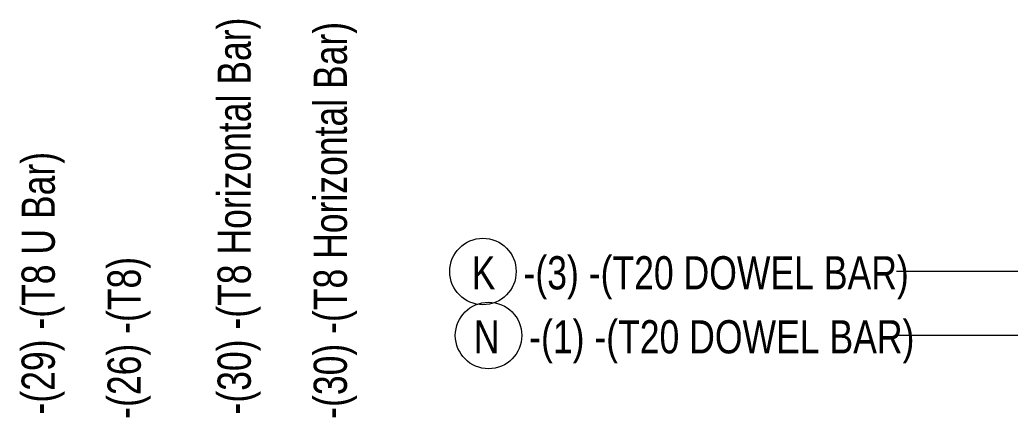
# Model space of a CAD drawing. Header units: millimetres. Extents: x 12983 to 23528, y -2876 to 5855.
# Drawn here: x 13112 to 16092, y 4043 to 5239 of the extents above; entities that cross this region are included whole.
import ezdxf

# ---------------------------------------------------------------- set-up
doc = ezdxf.new("R2010")
doc.units = ezdxf.units.MM
doc.layers.add('S-RBAR-IDEN', color=171, linetype='Continuous', lineweight=9)
doc.styles.add('Nirmala UI Semilight', font='NirmalaS.ttf', dxfattribs={"width": 0.8, "height": 100})

# ---------------------------------------------------------------- blocks, each defined once
blk = doc.blocks.new('M_Rebar Tag_rfa MARK - ARROW-794226-Elevation Front 1')
at = {"layer": 'S-RBAR-IDEN'}
blk.add_circle((14348.7, 3936.5), 100, dxfattribs=at)

msp = doc.modelspace()

# ---------------------------------------------------------------- linework, layer by layer
at = {"layer": 'S-RBAR-IDEN'}
for p, q in [((16596.17488, 4481.36485), (15749.35566, 4481.36485)), ((16270.4571, 4288.73606), (15749.35566, 4288.73606))]:
    msp.add_line(p, q, dxfattribs=at)

# ---------------------------------------------------------------- block references
for p in [(156.48, 544.82805), (173.44, 352.19926)]:
    msp.add_blockref('M_Rebar Tag_rfa MARK - ARROW-794226-Elevation Front 1', p, dxfattribs=at)

# ---------------------------------------------------------------- texts
at = {"layer": 'S-RBAR-IDEN', "char_height": 100, "attachment_point": 1, "rotation": 90, "style": 'Nirmala UI Semilight'}
for s, insert, width in [('-(30) -(T8 Horizontal Bar)', (13706.80649, 4050.83248), 1459.7126), ('-(30) -(T8 Horizontal Bar)', (13995.91482, 4037.95951), 1459.7126), ('-(29) -(T8 U Bar)', (13117.12169, 4050.83248), 944.0672), ('-(26) -(T8)', (13375.72706, 4037.95951), 584.9112)]:
    msp.add_mtext(s, dxfattribs=dict(at, insert=insert, width=width))
at = {"layer": 'S-RBAR-IDEN', "char_height": 100, "attachment_point": 1, "style": 'Nirmala UI Semilight'}
for s, insert, width in [('-(3) -(T20 DOWEL BAR)', (14627.43566, 4527.44675), 1357.0966), ('K', (14471.33515, 4527.44675), 74.3966), ('N', (14477.73515, 4334.81796), 100.0506), ('-(1) -(T20 DOWEL BAR)', (14644.39566, 4334.81796), 1336.5734)]:
    msp.add_mtext(s, dxfattribs=dict(at, insert=insert, width=width))

doc.saveas('drawing.dxf')
